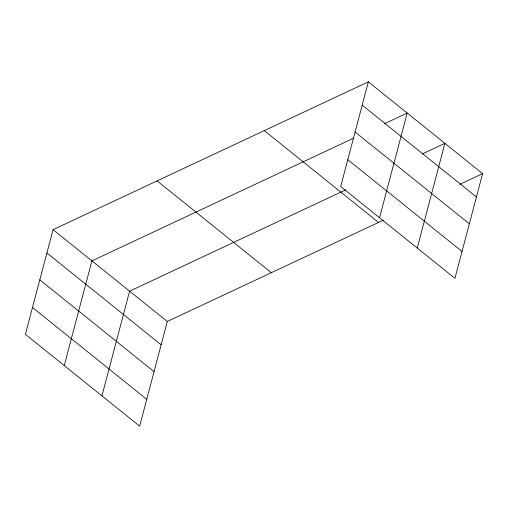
<?xml version="1.0" encoding="UTF-8"?>
<svg xmlns="http://www.w3.org/2000/svg" width="508" height="508" viewBox="0 0 508 508"><rect width="100%" height="100%" fill="white"/><g stroke="black" fill="none" stroke-linecap="round" stroke-linejoin="round"><path stroke-width="0.76" d="M368.357 81.839L340.697 186.525L454.939 278.333L482.6 173.647L368.357 81.839L53.061 229.667L25.4 334.353L139.643 426.161L167.303 321.475L383.54 220.091M64.243 365.57L91.904 260.883L353.752 138.113M101.943 395.865L129.603 291.179L345.84 189.795M379.54 217.735L407.2 113.055L384.391 123.749M417.239 248.031L444.9 143.351L422.097 154.045M459.797 184.341L482.6 173.647M362.198 105.15L476.44 196.958M355.105 132.004L469.348 223.812M347.79 159.671L462.039 251.479M264.306 130.626L378.549 222.434M157.105 180.886L271.348 272.694M53.061 229.667L167.303 321.475M46.901 252.984L161.144 344.786M39.802 279.832L154.051 371.64M32.493 307.499L146.736 399.307"/></g></svg>
